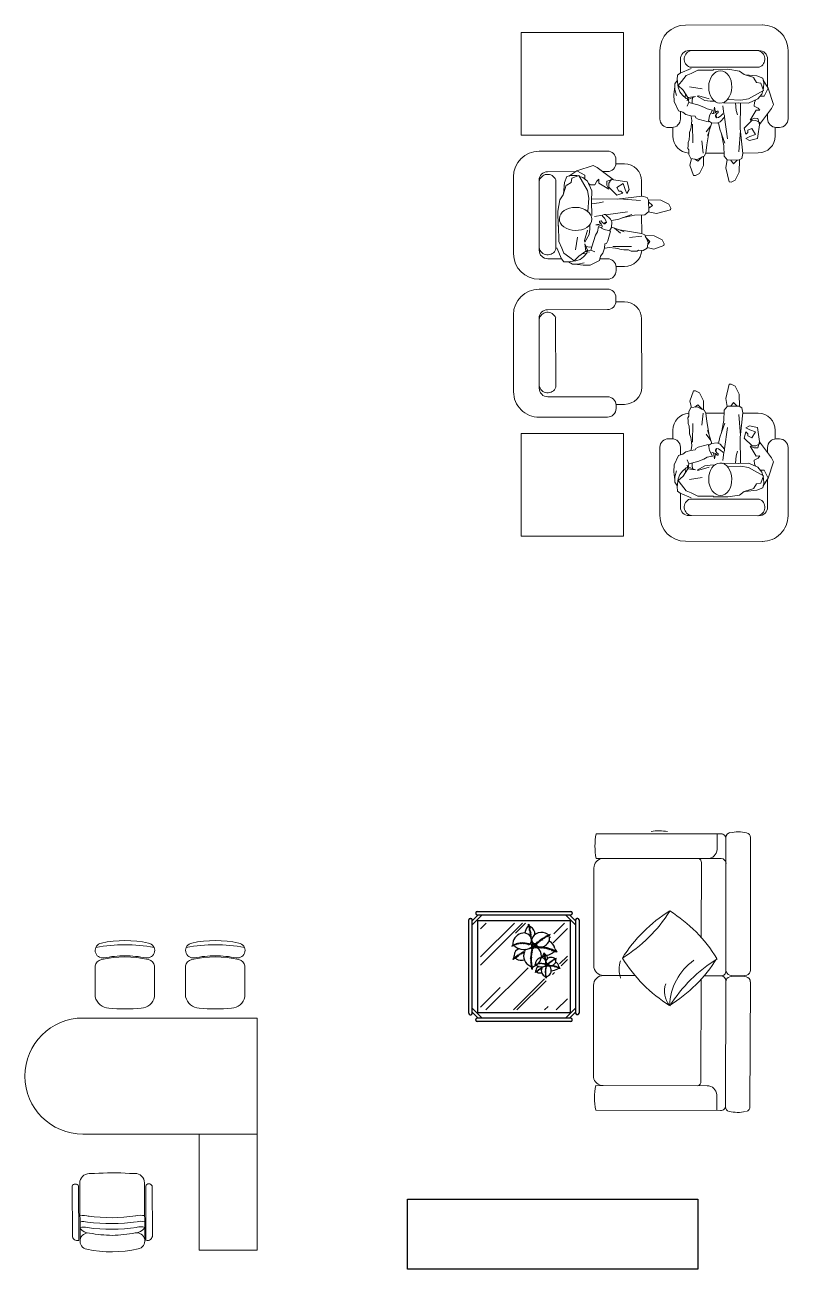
# Model space of a CAD drawing. Header units: millimetres. Extents: x 6919 to 14039, y 2520 to 4279.
# Drawn here: x 11794.9 to 11984.2, y 3672.5 to 3981.3 of the extents above; entities that cross this region are included whole.
import ezdxf

# ---------------------------------------------------------------- set-up
doc = ezdxf.new("R2010")
doc.units = ezdxf.units.MM
doc.linetypes.add('0', pattern=[0])
for name, color, linetype, lineweight in [('ARREDI attrezzature - furniture', 175, 'Continuous', 9), ('Furniture', 252, 'Continuous', 0), ('PERSONE - people', 251, 'Continuous', 5)]:
    doc.layers.add(name, color=color, linetype=linetype, lineweight=lineweight)
doc.layers.add('SectionCutEdges', color=7, linetype='Continuous')

# ---------------------------------------------------------------- blocks, each defined once
blk = doc.blocks.new('Common_area_single sofa')
at = {"layer": 'ARREDI attrezzature - furniture'}
for p, q in [((-0.1495, 0.3752), (-0.5495, 0.3758)), ((-0.5996, 0.3008), (-0.6496, 0.3009)), ((-0.5996, 0.3058), (-0.5995, 0.3258)), ((-0.5208, 0.2557), (-0.5496, 0.2558)), ((-0.1996, 0.2553), (-0.3641, 0.2555)), ((0.0003, 0.225), (-0.0003, -0.225)), ((-0.7497, 0.2011), (-0.7498, 0.1112)), ((-0.2475, -0.199), (-0.2469, 0.2071)), ((-0.1497, 0.2052), (-0.1503, -0.2048)), ((-0.75, 0.0017), (-0.7502, -0.1068)), ((-0.5055, -0.2543), (-0.5504, -0.2542)), ((-0.2004, -0.2547), (-0.2813, -0.2546)), ((-0.6004, -0.2992), (-0.6504, -0.2991)), ((-0.6004, -0.3042), (-0.6005, -0.3242)), ((-0.1505, -0.3748), (-0.5505, -0.3742))]:
    blk.add_line(p, q, dxfattribs=at)
for centre, radius, start, end in [((-0.5495, 0.3258), 0.05, 89.91969, 179.91969), ((-0.1497, 0.2252), 0.15, 359.91969, 89.91969), ((-0.6497, 0.2009), 0.1, 89.91969, 179.91969), ((-0.5496, 0.3058), 0.05, 179.91969, 269.91969), ((-0.1996, 0.1893), 0.0505, 8.98658, 159.47186), ((-0.1997, 0.2053), 0.05, 359.91969, 89.91969), ((-0.6503, -0.1991), 0.1, 183.76035, 269.91969), ((-0.2001, -0.1815), 0.0505, 200.36753, 350.8528), ((-0.2003, -0.2047), 0.05, 269.91969, 359.91969), ((-0.5504, -0.3042), 0.05, 89.91969, 179.91969), ((-0.1503, -0.2248), 0.15, 269.91969, 359.91969), ((-0.5505, -0.3242), 0.05, 179.91969, 269.91969)]:
    blk.add_arc(centre, radius, start, end, dxfattribs=at)
at = {"layer": 'PERSONE - people'}
for p, q in [((-0.4052, 0.2219, 0.0008), (-0.4335, 0.1988, 0.0008)), ((-0.4322, 0.1443, 0.0008), (-0.3831, 0.232, 0.0008)), ((-0.3854, 0.2278, 0.0008), (-0.4052, 0.2219, 0.0008)), ((-0.3831, 0.232, 0.0008), (-0.341, 0.217, 0.0008)), ((-0.3703, 0.2323, 0.0008), (-0.3777, 0.2301, 0.0008)), ((-0.3382, 0.233, 0.0008), (-0.3703, 0.2323, 0.0008)), ((-0.3238, 0.2298, 0.0008), (-0.3702, 0.2594, 0.0008)), ((-0.3124, 0.2272, 0.0008), (-0.3382, 0.233, 0.0008)), ((-0.2988, 0.1923, 0.0008), (-0.3124, 0.2272, 0.0008)), ((-0.4335, 0.1988, 0.0008), (-0.4579, 0.1437, 0.0008)), ((-0.341, 0.217, 0.0008), (-0.3372, 0.1914, 0.0008)), ((-0.3372, 0.1914, 0.0008), (-0.3117, 0.176, 0.0008)), ((-0.2922, 0.1239, 0.0008), (-0.2988, 0.1923, 0.0008)), ((-0.7907, 0.0891, 0.0008), (-0.7916, 0.0216, 0.0008)), ((-0.7907, 0.0891, 0.0008), (-0.7815, 0.1046, 0.0008)), ((-0.7529, 0.1116, 0.0008), (-0.7815, 0.1046, 0.0008)), ((-0.6068, 0.0953, 0.0008), (-0.7529, 0.1116, 0.0008)), ((-0.6186, 0.0966, 0.0008), (-0.7433, 0.087, 0.0008)), ((-0.4568, 0.0965, 0.0008), (-0.6068, 0.0953, 0.0008)), ((-0.4579, 0.1437, 0.0008), (-0.4564, 0.0829, 0.0008)), ((-0.4564, 0.0829, 0.0008), (-0.4576, -0.0004, 0.0008)), ((-0.4408, 0.0993, 0.0008), (-0.4322, 0.1443, 0.0008)), ((-0.4358, 0.0225, 0.0008), (-0.4408, 0.0993, 0.0008)), ((-0.7916, 0.0216, 0.0008), (-0.7678, 0.0026, 0.0008)), ((-0.7678, 0.0026, 0.0008), (-0.766, 0.0023, 0.0008)), ((-0.766, 0.0023, 0.0008), (-0.7076, 0.0001, 0.0008)), ((-0.7076, 0.0001, 0.0008), (-0.6367, -0.0143, 0.0008)), ((-0.61, -0.0238, 0.0008), (-0.6921, 0.0053, 0.0008)), ((-0.5406, 0.0029, 0.0008), (-0.667, 0.0202, 0.0008)), ((-0.5682, -0.022, 0.0008), (-0.539, 0.0043, 0.0008)), ((-0.539, 0.0043, 0.0008), (-0.5305, 0.0045, 0.0008)), ((-0.5305, 0.0045, 0.0008), (-0.5217, 0, 0.0008)), ((-0.4733, -0.0062, 0.0008), (-0.5227, 0.0005, 0.0008)), ((-0.61, -0.0238, 0.0008), (-0.5723, -0.0315, 0.0008)), ((-0.5756, -0.0392, 0.0008), (-0.5682, -0.022, 0.0008)), ((-0.5727, -0.0725, 0.0008), (-0.5756, -0.0392, 0.0008)), ((-0.5617, -0.0905, 0.0008), (-0.5727, -0.0725, 0.0008)), ((-0.541, -0.0313, 0.0008), (-0.5433, -0.042, 0.0008)), ((-0.5391, -0.0469, 0.0008), (-0.5433, -0.042, 0.0008)), ((-0.543, -0.0403, 0.0008), (-0.527, -0.047, 0.0008)), ((-0.5321, -0.0176, 0.0008), (-0.541, -0.0313, 0.0008)), ((-0.535, -0.0499, 0.0008), (-0.5391, -0.0469, 0.0008)), ((-0.5305, -0.0492, 0.0008), (-0.535, -0.0499, 0.0008)), ((-0.5231, -0.0074, 0.0008), (-0.5321, -0.0176, 0.0008)), ((-0.4981, -0.0666, 0.0008), (-0.5308, -0.0839, 0.0008)), ((-0.5181, -0.0409, 0.0008), (-0.5305, -0.0492, 0.0008)), ((-0.521, -0.0067, 0.0008), (-0.5231, -0.0074, 0.0008)), ((-0.521, -0.0067, 0.0008), (-0.5217, 0, 0.0008)), ((-0.5183, -0.0613, 0.0008), (-0.5189, -0.0662, 0.0008)), ((-0.5189, -0.0662, 0.0008), (-0.515, -0.0755, 0.0008)), ((-0.5136, -0.0505, 0.0008), (-0.5183, -0.0613, 0.0008)), ((-0.5181, -0.0409, 0.0008), (-0.513, -0.0334, 0.0008)), ((-0.482, -0.0555, 0.0008), (-0.5179, -0.0605, 0.0008)), ((-0.5073, -0.044, 0.0008), (-0.5136, -0.0505, 0.0008)), ((-0.513, -0.0334, 0.0008), (-0.5052, -0.034, 0.0008)), ((-0.5128, -0.0496, 0.0008), (-0.482, -0.0555, 0.0008)), ((-0.5041, -0.0402, 0.0008), (-0.5073, -0.044, 0.0008)), ((-0.5052, -0.034, 0.0008), (-0.5042, -0.0355, 0.0008)), ((-0.5042, -0.0355, 0.0008), (-0.5041, -0.0402, 0.0008)), ((-0.4916, -0.097, 0.0008), (-0.4981, -0.0666, 0.0008)), ((-0.4469, -0.0515, 0.0008), (-0.4462, -0.0803, 0.0008)), ((-0.264, -0.0599, 0.0008), (-0.265, -0.1529, 0.0008)), ((-0.7758, -0.1194, 0.0008), (-0.7697, -0.1201, 0.0008)), ((-0.7502, -0.1221, 0.0008), (-0.679, -0.1294, 0.0008)), ((-0.6234, -0.0864, 0.0008), (-0.6478, -0.096, 0.0008)), ((-0.6267, -0.1046, 0.0008), (-0.591, -0.0758, 0.0008)), ((-0.5555, -0.0886, 0.0008), (-0.5668, -0.0921, 0.0008)), ((-0.5668, -0.0921, 0.0008), (-0.5512, -0.1504, 0.0008)), ((-0.5308, -0.0839, 0.0008), (-0.5555, -0.0886, 0.0008)), ((-0.4804, -0.1166, 0.0008), (-0.4916, -0.097, 0.0008)), ((-0.4679, -0.1527, 0.0008), (-0.4804, -0.1166, 0.0008)), ((-0.4462, -0.0803, 0.0008), (-0.4422, -0.1122, 0.0008)), ((-0.4422, -0.1122, 0.0008), (-0.417, -0.1568, 0.0008)), ((-0.4157, -0.1468, 0.0008), (-0.4332, -0.0864, 0.0008)), ((-0.3624, -0.2014, 0.0008), (-0.3737, -0.128, 0.0008)), ((-0.5811, -0.1832, 0.0008), (-0.6902, -0.1826, 0.0008)), ((-0.5961, -0.1923, 0.0008), (-0.5603, -0.1878, 0.0008)), ((-0.5603, -0.1878, 0.0008), (-0.5358, -0.1921, 0.0008)), ((-0.5512, -0.1504, 0.0008), (-0.5439, -0.1643, 0.0008)), ((-0.5439, -0.1643, 0.0008), (-0.5347, -0.1671, 0.0008)), ((-0.5358, -0.1921, 0.0008), (-0.5323, -0.192, 0.0008)), ((-0.5347, -0.1671, 0.0008), (-0.5322, -0.1931, 0.0008)), ((-0.5322, -0.1931, 0.0008), (-0.5234, -0.222, 0.0008)), ((-0.476, -0.2149, 0.0008), (-0.4529, -0.2047, 0.0008)), ((-0.4535, -0.2045, 0.0008), (-0.4679, -0.1527, 0.0008)), ((-0.4588, -0.1852, 0.0008), (-0.4446, -0.186, 0.0008)), ((-0.4529, -0.2047, 0.0008), (-0.4324, -0.2081, 0.0008)), ((-0.4448, -0.2152, 0.0008), (-0.4245, -0.2118, 0.0008)), ((-0.4446, -0.186, 0.0008), (-0.4261, -0.1836, 0.0008)), ((-0.4182, -0.1666, 0.0008), (-0.4336, -0.2049, 0.0008)), ((-0.4336, -0.2049, 0.0008), (-0.43, -0.2209, 0.0008)), ((-0.4324, -0.2081, 0.0008), (-0.4234, -0.2079, 0.0008)), ((-0.4261, -0.1836, 0.0008), (-0.4213, -0.1816, 0.0008)), ((-0.4245, -0.2118, 0.0008), (-0.4217, -0.2125, 0.0008)), ((-0.4238, -0.2111, 0.0008), (-0.4182, -0.1666, 0.0008)), ((-0.3815, -0.2389, 0.0008), (-0.4238, -0.2111, 0.0008)), ((-0.417, -0.1568, 0.0008), (-0.4157, -0.1468, 0.0008)), ((-0.2833, -0.1917, 0.0008), (-0.2954, -0.2209, 0.0008)), ((-0.265, -0.1529, 0.0008), (-0.2833, -0.1917, 0.0008)), ((-0.2818, -0.2558, 0.0008), (-0.2545, -0.1911, 0.0008)), ((-0.5234, -0.222, 0.0008), (-0.51, -0.2397, 0.0008)), ((-0.51, -0.2397, 0.0008), (-0.5023, -0.2647, 0.0008)), ((-0.5023, -0.2647, 0.0008), (-0.4485, -0.2915, 0.0008)), ((-0.43, -0.2209, 0.0008), (-0.4102, -0.2428, 0.0008)), ((-0.4254, -0.2259, 0.0008), (-0.4037, -0.2243, 0.0008)), ((-0.4126, -0.2781, 0.0008), (-0.3772, -0.2869, 0.0008)), ((-0.4102, -0.2428, 0.0008), (-0.3907, -0.2584, 0.0008)), ((-0.4073, -0.2926, 0.0008), (-0.3594, -0.2864, 0.0008)), ((-0.3907, -0.2584, 0.0008), (-0.3649, -0.2673, 0.0008)), ((-0.3552, -0.2671, 0.0008), (-0.3815, -0.2389, 0.0008)), ((-0.3772, -0.2869, 0.0008), (-0.3452, -0.2861, 0.0008)), ((-0.3649, -0.2673, 0.0008), (-0.3199, -0.2727, 0.0008)), ((-0.3301, -0.2473, 0.0008), (-0.3552, -0.2671, 0.0008)), ((-0.3452, -0.2861, 0.0008), (-0.3226, -0.2724, 0.0008)), ((-0.2954, -0.2209, 0.0008), (-0.3301, -0.2473, 0.0008)), ((-0.3199, -0.2727, 0.0008), (-0.2942, -0.2721, 0.0008)), ((-0.2942, -0.2721, 0.0008), (-0.2818, -0.2558, 0.0008)), ((-0.4485, -0.2915, 0.0008), (-0.4073, -0.2926, 0.0008))]:
    blk.add_line(p, q, dxfattribs=at)
at = {"layer": 'PERSONE - people', "linetype": '0', "elevation": 0.0008}
for points in [[(-0.4166, 0.2126), (-0.4172, 0.2358), (-0.3702, 0.2594), (-0.466, 0.291), (-0.4895, 0.2792), (-0.5829, 0.2093), (-0.547, 0.1988), (-0.5464, 0.1763), (-0.5578, 0.1534), (-0.4992, 0.1887), (-0.4998, 0.2112), (-0.4876, 0.2002), (-0.4752, 0.178), (-0.4515, 0.1785), (-0.4387, 0.187)], [(-0.7887, 0.0194), (-0.8359, 0.0108), (-0.9195, 0.0314), (-0.9198, 0.0426), (-0.9084, 0.0655), (-0.8615, 0.0891), (-0.7897, 0.0908)], [(-0.7909, 0.0787), (-0.8132, 0.0564), (-0.7913, 0.0416)], [(-0.783, -0.1889), (-0.8206, -0.1988), (-0.8805, -0.1776), (-0.8808, -0.1664), (-0.8694, -0.1435), (-0.8225, -0.1198), (-0.7692, -0.1186)], [(-0.7728, -0.128), (-0.798, -0.1531), (-0.7854, -0.1702)]]:
    blk.add_lwpolyline(points, dxfattribs=at)
blk.add_lwpolyline([(-0.5586, 0.1873), (-0.571, 0.2095), (-0.6657, 0.196), (-0.6765, 0.1506), (-0.6641, 0.1284), (-0.6528, 0.1512), (-0.6417, 0.1853), (-0.6055, 0.1636), (-0.6169, 0.1408), (-0.6288, 0.1405), (-0.6404, 0.1289), (-0.6045, 0.1185), (-0.5581, 0.1647)], close=True, dxfattribs=at)
at = {"layer": 'PERSONE - people', "elevation": 0.0008}
for points in [[(-0.2607, -0.0631), (-0.2596, 0.0234), (-0.2708, 0.0905), (-0.2907, 0.1189), (-0.3081, 0.1761), (-0.3117, 0.176)], [(-0.4567, 0.0674), (-0.501, 0.0722), (-0.5269, 0.0795)], [(-0.573, -0.0697), (-0.6208, -0.086), (-0.702, -0.0992), (-0.7499, -0.1066), (-0.7681, -0.1153)], [(-0.7825, -0.1929), (-0.7872, -0.1556), (-0.7841, -0.1491), (-0.7719, -0.1264), (-0.7681, -0.1153)], [(-0.7825, -0.1929), (-0.7588, -0.206)], [(-0.7588, -0.206), (-0.732, -0.2048), (-0.7233, -0.2101), (-0.7062, -0.2097), (-0.6891, -0.2093), (-0.6735, -0.2023), (-0.6448, -0.2016), (-0.6296, -0.2012), (-0.6084, -0.194), (-0.5961, -0.1923)]]:
    blk.add_lwpolyline(points, dxfattribs=at)
at = {"layer": 'PERSONE - people'}
blk.add_ellipse((-0.3633, -0.0213, 0.0008), major_axis=(0.095, 0.0022), ratio=0.712524, start_param=3.141593, end_param=9.424778, dxfattribs=at)
blk = doc.blocks.new('Office_desk_set')
for p, q in [((-1255.2, 242.7), (-1255.2, 403.8)), ((-795.2, 242), (-795.2, 403.8)), ((-555.2, 242.7), (-555.2, 403.8)), ((-95.2, 242), (-95.2, 403.8)), ((-1255.2, 165), (-1255.2, 242.7)), ((-795.2, 163.2), (-795.2, 242)), ((-555.2, 165), (-555.2, 242.7)), ((-95.2, 163.2), (-95.2, 242)), ((-1350, 0), (0, 0)), ((0, 0), (0, -900)), ((0, -900), (-1350, -900)), ((-450, -1800), (-450, -900)), ((-450, -900), (0, -900)), ((0, -900), (0, -1800)), ((-1301.3, -1205.9), (-1294, -1205.9)), ((-1261.1, -1205.7), (-1294, -1205.9)), ((-988.8, -1204.3), (-948.3, -1204)), ((-1434.3, -1302.9), (-1432.2, -1686)), ((-1384.1, -1302.7), (-1381.9, -1723.6)), ((-1374.9, -1302.7), (-1375, -1280.4)), ((-1374.9, -1302.4), (-1374.4, -1369.9)), ((-873.6, -1301.1), (-873.8, -1277.7)), ((-873.6, -1301.1), (-873.4, -1368.6)), ((-864.4, -1301.3), (-862.1, -1722.2)), ((-814.3, -1301), (-812.2, -1684)), ((-1374.5, -1370.7), (-1372.7, -1717.8)), ((-873.2, -1369.4), (-871.4, -1716.5)), ((0, -1800), (-450, -1800))]:
    blk.add_line(p, q)
at = {"linetype": 'Continuous'}
for centre, radius, start, end in [((-1197.1, 523.5), 58.3, 99.89884, 279.75221), ((-1025, -282.4), 882.4, 78.08993, 101.91007), ((-852.9, 523.5), 58.3, 260.24779, 80.10116), ((-497.1, 523.5), 58.3, 99.89884, 279.75221), ((-325, -282.4), 882.4, 78.08993, 101.91007), ((-152.9, 523.5), 58.3, 260.24779, 80.10116), ((-1005.6, -479.7), 963, 91.15667, 100.87136), ((-1044.4, -479.7), 963, 79.12864, 88.84333), ((-305.6, -479.7), 963, 91.15667, 100.87136), ((-344.4, -479.7), 963, 79.12864, 88.84333), ((-1141.7, 191.7), 116.7, 193.25658, 265.9234), ((-908.3, 191.7), 116.7, 274.0766, 345.83344), ((-441.7, 191.7), 116.7, 193.25658, 265.9234), ((-208.3, 191.7), 116.7, 274.0766, 345.83344), ((-1025, 1828.6), 1757.7, 265.9234, 274.0766), ((-325, 1828.6), 1757.7, 265.9234, 274.0766), ((-1114.7, -3115.4), 1915.2, 86.23171, 94.38491), ((-1294.7, -1564.7), 102.3, 220.03541, 267.48481), ((-951.4, -1562.9), 102.3, 273.1318, 320.99474), ((-1309.6, -1729.7), 63.6, 80.5561, 260.40947), ((-1106.9, -635.4), 1049.3, 259.43695, 269.15164), ((-1149.2, -635.6), 1049.3, 271.46498, 281.17967), ((-934.7, -1727.6), 63.6, 280.20715, 100.06052), ((-1126.9, -850.6), 961.4, 258.39824, 282.21838)]:
    blk.add_arc(centre, radius, start, end, dxfattribs=at)
for centre, radius, start, end in [((-1025, -681.7), 1249.9, 79.62106, 100.37894), ((-325, -681.7), 1249.9, 79.62106, 100.37894), ((-1197.8, 395.3), 58, 100.03066, 171.65171), ((-1025.2, -350), 822.9, 77.1708, 102.8292), ((-852.6, 395.3), 58, 8.34829, 79.96934), ((-497.8, 395.3), 58, 100.03066, 171.65171), ((-325.2, -350), 822.9, 77.1708, 102.8292), ((-152.6, 395.3), 58, 8.34829, 79.96934), ((-1350, -450), 450, 90, 270), ((-1300.9, -1280), 74.1, 90.30831, 180.30831), ((-947.9, -1278.1), 74.1, 0.30831, 90.30831), ((-1409.2, -1314.2), 27.5, 24.59583, 155.82905), ((-848.5, -1312.5), 27.5, 204.33548, 206.57112), ((-839.2, -1312.5), 27.5, 24.78757, 156.02079), ((-1344.8, -1689.6), 158.4, 74.75313, 100.48591), ((-1132.4, -227.9), 1319.7, 262.27729, 278.33933), ((-903.7, -1687.2), 158.4, 78.60011, 104.43323), ((-1344.8, -1689.6), 112.1, 74.75313, 104.43323), ((-1344.6, -1733), 112.1, 74.75313, 104.43323), ((-1132.4, -227.9), 1366, 262.27729, 278.33933), ((-1132.2, -271.3), 1366, 262.27729, 278.33933), ((-903.7, -1687.2), 112.1, 73.64291, 104.43323), ((-903.4, -1730.6), 112.1, 73.64291, 104.43323), ((-1394.2, -1687.5), 38.1, 177.65236, 288.83313), ((-850.2, -1686), 38.1, 251.78349, 2.96426)]:
    blk.add_arc(centre, radius, start, end)
blk = doc.blocks.new('Single_sofa')
at = {"layer": 'Furniture', "color": 251, "true_color": 0x636466}
for p, q in [((-0.93, 7.28), (-0.83, 38.24)), ((5.26, 38.23), (5.22, 10.64)), ((30.15, 38.81), (7.32, 38.85)), ((59.26, 38.73), (35.03, 38.76)), ((61.65, 38.14), (61.6, 7.14)), ((67.74, 7.17), (67.74, 38.14)), ((32.58, 36.33), (32.57, 28.51)), ((31.76, 12.11), (6.3, 12.15)), ((32.49, 7.19), (32.5, 11.36)), ((42.11, 12.08), (60.73, 12.02)), ((2.95, 8.2), (-0.93, 8.21)), ((63.87, 8.11), (67.74, 8.1)), ((31.04, 6.01), (-0.02, 6.06)), ((66.84, 5.95), (33.7, 5.96)), ((0, 0), (31.02, -0.1)), ((66.82, -0.15), (33.89, -0.14))]:
    blk.add_line(p, q, dxfattribs=at)
for centre, radius, start, end in [((2.18, 23.46), 15.09, 78.2006, 101.4842), ((7.71, 36.44), 2.44, 99.3693, 179.8144), ((30.14, 36.37), 2.44, 359.8144, 89.8144), ((35.02, 36.32), 2.44, 89.9117, 179.8144), ((59.25, 36.28), 2.44, 11.8199, 89.8144), ((64.69, 23.36), 15.09, 78.3393, 101.6229), ((56.2, 0.44), 36.69, 121.7113, 147.8371), ((34.14, 25.22), 7.22, 72.8898, 107.9578), ((68.12, 50.94), 36.69, 211.7113, 237.8371), ((17.39, 0.6), 36.69, 31.7113, 57.8371), ((57.39, 22.51), 11.11, 349.1345, 10.4846), ((5.52, -11.18), 36.69, 31.7113, 57.8371), ((28.69, 15.49), 5.72, 71.0825, 128.3079), ((24.57, 5.43), 14.55, 35.8919, 87.7362), ((56.35, 39.26), 36.69, 211.7113, 237.8371), ((17.54, 39.41), 36.69, 301.7113, 327.8371), ((6.26, 13.24), 1.09, 198.5, 272.3908), ((60.58, 13.11), 1.09, 267.4326, 341.3235), ((2.78, 10.64), 2.44, 273.9519, 359.9117), ((64.05, 10.55), 2.44, 179.9117, 265.8716), ((0.29, 7.28), 1.22, 179.8144, 269.9117), ((31.27, 7.23), 1.22, 269.8144, 359.8144), ((33.71, 7.18), 1.22, 179.8144, 269.9117), ((60.38, 7.14), 1.22, 269.8144, 359.8144), ((66.52, 7.17), 1.22, 269.9117, 0.0091), ((9.72, 3.04), 11.11, 168.8124, 190.1625), ((-0.02, 4.84), 1.22, 89.9117, 162.8016), ((31.04, 4.79), 1.22, 10.4846, 89.8144), ((21.32, 2.99), 11.11, 349.1442, 10.4846), ((42.24, 2.92), 9.77, 167.6933, 192.4499), ((33.89, 4.74), 1.22, 89.9117, 167.6933), ((66.84, 4.73), 1.22, 10.4846, 89.8144), ((57.11, 2.93), 11.11, 349.1345, 10.4846), ((0, 1.22), 1.22, 197.8695, 269.8144), ((31.03, 1.13), 1.22, 269.8144, 349.1442), ((33.89, 1.08), 1.22, 192.4499, 269.9117), ((66.82, 1.07), 1.22, 269.9117, 349.1345)]:
    blk.add_arc(centre, radius, start, end, dxfattribs=at)
blk = doc.blocks.new('Cupboard')
at = {"layer": 'SectionCutEdges', "color": 251, "true_color": 0x636466}
blk.add_lwpolyline([(-72.04, 17.38), (-0.04, 17.38), (0, 0), (-72.04, 0)], close=True, dxfattribs=at)

msp = doc.modelspace()

# ---------------------------------------------------------------- hatches: boundary and pattern name
at = {"true_color": 0x636466}
h = msp.add_hatch(dxfattribs=at)
h.set_pattern_fill('AR-RROOF', color=251, scale=10.255502, angle=45, style=0)
h.set_pattern_definition([(45, (9504.038, 7277.977), (8.702082, 23.205552), [153.83253, -20.511, 51.2775, -10.2555]), (45, (9510.057, 7291.248), (-16.896542, 2.393073), [30.7665, -3.38432, 61.53301, -7.69163]), (45, (9501.4997, 7287.767), (32.850359, 42.567684), [82.04402, -14.3577, 41.02201, -10.2555])])
h.paths.add_polyline_path([(11907.94, 3736.81), (11907.94, 3758.35), (11929.48, 3758.35), (11929.48, 3736.81)])
h.paths.add_polyline_path([(11923.46, 3756.48), (11922.36, 3756.07), (11921.74, 3755.79), (11921.53, 3756.48), (11921.04, 3757.1), (11920.49, 3757.58), (11920.35, 3758), (11920.22, 3758.21), (11919.87, 3758.27), (11919.39, 3757.17), (11918.9, 3756.55), (11918.9, 3756), (11917.8, 3756), (11916.55, 3755.17), (11915.52, 3753.3), (11915.52, 3752.34), (11915.52, 3751.65), (11916.35, 3751.92), (11916.9, 3751.85), (11916.48, 3751.58), (11915.93, 3750.68), (11916, 3749.78), (11915.93, 3748.82), (11916.35, 3748.88), (11917.73, 3748.75), (11918.9, 3748.75), (11919.66, 3747.36), (11920.49, 3746.54), (11920.91, 3746.19), (11921.18, 3746.74), (11921.25, 3745.85), (11922.5, 3745.43), (11923.05, 3745.5), (11923.6, 3744.74), (11924.22, 3744.05), (11924.71, 3744.53), (11925.81, 3745.36), (11925.74, 3745.98), (11926.64, 3746.19), (11928.23, 3746.54), (11928.23, 3747.43), (11927.61, 3748.19), (11926.99, 3748.75), (11927.06, 3749.44), (11926.71, 3749.64), (11926.71, 3750.47), (11927.19, 3750.54), (11927.19, 3751.37), (11926.78, 3752.06), (11926.23, 3753.44), (11925.33, 3753.65), (11925.33, 3754.89), (11926.43, 3755.58), (11925.54, 3755.86), (11924.29, 3756.34)], flags=16)

# ---------------------------------------------------------------- linework, layer by layer
at = {"color": 251, "true_color": 0x636466}
for p, q in [((11905.03, 3735.98), (11905.03, 3759.18)), ((11905.37, 3759.53), (11905.55, 3759.53)), ((11908.36, 3760.4), (11905.89, 3757.93)), ((11907.39, 3760.4), (11905.89, 3758.9)), ((11905.89, 3735.98), (11905.89, 3759.18)), ((11906.76, 3760.91), (11906.76, 3760.74)), ((11907.1, 3761.25), (11930.31, 3761.25)), ((11907.1, 3760.4), (11930.31, 3760.4)), ((11907.26, 3736.13), (11907.26, 3759.03)), ((11907.26, 3759.03), (11930.16, 3759.03)), ((11929.06, 3760.4), (11931.53, 3757.93)), ((11930.02, 3760.4), (11931.53, 3758.9)), ((11930.16, 3759.03), (11930.16, 3736.13)), ((11930.65, 3760.91), (11930.65, 3760.74)), ((11931.53, 3759.18), (11931.53, 3735.98)), ((11932.04, 3759.53), (11931.87, 3759.53)), ((11932.38, 3759.18), (11932.38, 3735.98)), ((11919.87, 3757.55), (11920.09, 3757.48)), ((11920.09, 3757.48), (11919.91, 3757.44)), ((11919.91, 3757.44), (11920.26, 3757.31)), ((11920.23, 3756.88), (11919.91, 3756.74)), ((11919.91, 3756.74), (11920.37, 3756.57)), ((11920.26, 3757.31), (11919.94, 3757.24)), ((11919.94, 3757.24), (11920.23, 3757.08)), ((11920.23, 3757.08), (11920.01, 3757.04)), ((11920.01, 3757.04), (11920.23, 3756.88)), ((11920.37, 3756.57), (11920.09, 3756.51)), ((11920.09, 3756.51), (11920.3, 3756.31)), ((11920.3, 3756.31), (11920.12, 3756.17)), ((11920.12, 3756.17), (11920.48, 3756.11)), ((11920.41, 3755.84), (11920.19, 3755.67)), ((11920.19, 3755.67), (11920.48, 3755.57)), ((11920.48, 3756.11), (11920.23, 3755.97)), ((11920.23, 3755.97), (11920.41, 3755.84)), ((11920.48, 3755.57), (11920.23, 3755.47)), ((11920.23, 3755.47), (11920.44, 3755.3)), ((11916.09, 3752.96), (11916.27, 3752.82)), ((11916.16, 3752.76), (11916.09, 3752.96)), ((11916.27, 3753.09), (11916.49, 3752.92)), ((11916.27, 3752.82), (11916.27, 3753.09)), ((11916.49, 3753.16), (11916.63, 3753.06)), ((11916.49, 3752.92), (11916.49, 3753.16)), ((11916.63, 3753.26), (11916.85, 3753.02)), ((11916.63, 3753.06), (11916.63, 3753.26)), ((11916.85, 3753.02), (11916.92, 3753.36)), ((11916.92, 3753.36), (11917.13, 3753.16)), ((11917.13, 3753.16), (11917.21, 3753.39)), ((11917.21, 3753.39), (11917.39, 3753.16)), ((11917.39, 3753.16), (11917.46, 3753.43)), ((11917.46, 3753.43), (11917.57, 3753.29)), ((11917.57, 3753.29), (11917.71, 3753.43)), ((11917.71, 3753.43), (11917.75, 3753.19)), ((11917.75, 3753.19), (11918, 3753.53)), ((11918, 3753.53), (11918.11, 3753.26)), ((11918.11, 3753.26), (11918.21, 3753.49)), ((11918.21, 3753.49), (11918.32, 3753.29)), ((11918.32, 3753.29), (11918.5, 3753.49)), ((11918.5, 3753.49), (11918.57, 3753.22)), ((11918.57, 3753.22), (11918.75, 3753.49)), ((11918.75, 3753.49), (11918.9, 3753.26)), ((11918.9, 3753.26), (11919.01, 3753.49)), ((11919.01, 3753.49), (11919.15, 3753.19)), ((11919.15, 3753.19), (11919.29, 3753.49)), ((11919.29, 3753.49), (11919.33, 3753.19)), ((11919.33, 3753.19), (11919.58, 3753.39)), ((11919.58, 3753.39), (11919.58, 3753.09)), ((11919.58, 3753.09), (11919.76, 3753.29)), ((11919.76, 3753.29), (11919.76, 3753.09)), ((11919.76, 3753.09), (11919.94, 3753.26)), ((11920.44, 3755.3), (11920.34, 3755.27)), ((11920.34, 3755.27), (11920.59, 3755.1)), ((11920.59, 3755.1), (11920.37, 3755)), ((11920.53, 3752.33), (11920.76, 3752.48)), ((11920.76, 3752.48), (11920.99, 3752.72)), ((11921.78, 3753.53), (11922.14, 3753.39)), ((11921.96, 3753.33), (11921.78, 3753.53)), ((11921.85, 3752.29), (11921.99, 3752.49)), ((11921.99, 3752.49), (11922.03, 3752.25)), ((11922.03, 3753.73), (11922.32, 3753.53)), ((11922.14, 3753.39), (11922.03, 3753.73)), ((11922.03, 3752.25), (11922.14, 3752.39)), ((11922.14, 3752.39), (11922.24, 3752.15)), ((11922.24, 3753.83), (11922.46, 3753.63)), ((11922.32, 3753.53), (11922.24, 3753.83)), ((11922.24, 3752.15), (11922.46, 3752.42)), ((11922.46, 3753.96), (11922.64, 3753.76)), ((11922.46, 3753.63), (11922.46, 3753.96)), ((11922.46, 3752.42), (11922.53, 3752.22)), ((11922.53, 3752.22), (11922.71, 3752.35)), ((11922.64, 3754.1), (11922.89, 3753.96)), ((11922.64, 3753.76), (11922.64, 3754.1)), ((11922.71, 3752.35), (11922.93, 3752.15)), ((11922.86, 3754.23), (11923.07, 3754.13)), ((11922.89, 3753.96), (11922.86, 3754.23)), ((11922.93, 3752.15), (11923.14, 3752.42)), ((11923.04, 3754.43), (11923.36, 3754.16)), ((11923.07, 3754.13), (11923.04, 3754.43)), ((11923.14, 3752.42), (11923.22, 3752.12)), ((11923.22, 3752.12), (11923.43, 3752.39)), ((11923.29, 3754.6), (11923.47, 3754.43)), ((11923.36, 3754.16), (11923.29, 3754.6)), ((11923.43, 3752.39), (11923.58, 3752.15)), ((11923.47, 3754.73), (11923.65, 3754.6)), ((11923.47, 3754.43), (11923.47, 3754.73)), ((11923.65, 3754.6), (11923.68, 3754.83)), ((11923.68, 3754.83), (11923.9, 3754.66)), ((11923.72, 3752.12), (11923.97, 3752.35)), ((11923.9, 3754.97), (11924.08, 3754.8)), ((11923.9, 3754.66), (11923.9, 3754.97)), ((11923.97, 3752.35), (11924.01, 3752.05)), ((11924.08, 3754.8), (11924.12, 3755.07)), ((11924.12, 3755.07), (11924.3, 3754.97)), ((11924.3, 3754.97), (11924.33, 3755.33)), ((11924.33, 3755.33), (11924.55, 3754.97)), ((11924.55, 3754.97), (11924.62, 3755.27)), ((11924.62, 3755.27), (11924.76, 3755.13)), ((11924.76, 3755.13), (11924.83, 3755.44)), ((11916.41, 3749.51), (11916.2, 3749.57)), ((11916.31, 3749.74), (11916.41, 3749.51)), ((11916.77, 3749.71), (11916.31, 3749.74)), ((11916.77, 3750.04), (11916.77, 3749.71)), ((11916.99, 3749.94), (11916.77, 3750.04)), ((11916.88, 3750.21), (11916.99, 3749.94)), ((11917.28, 3750.11), (11916.88, 3750.21)), ((11917.17, 3750.51), (11917.28, 3750.11)), ((11917.57, 3750.44), (11917.17, 3750.51)), ((11917.57, 3750.71), (11917.57, 3750.44)), ((11917.71, 3750.58), (11917.57, 3750.71)), ((11917.93, 3750.81), (11917.71, 3750.58)), ((11918.14, 3750.65), (11917.93, 3750.81)), ((11918.14, 3750.98), (11918.14, 3750.65)), ((11918.36, 3750.85), (11918.14, 3750.98)), ((11918.36, 3751.15), (11918.36, 3750.85)), ((11918.54, 3751.01), (11918.36, 3751.15)), ((11918.54, 3751.32), (11918.54, 3751.01)), ((11918.72, 3751.15), (11918.54, 3751.32)), ((11918.57, 3751.35), (11918.72, 3751.15)), ((11920.66, 3749.84), (11920.26, 3749.64)), ((11920.26, 3749.64), (11920.62, 3749.41)), ((11920.62, 3749.41), (11920.3, 3749.27)), ((11920.3, 3749.27), (11920.62, 3749.11)), ((11920.66, 3750.48), (11920.37, 3750.34)), ((11920.37, 3750.34), (11920.62, 3750.21)), ((11920.62, 3750.21), (11920.37, 3749.98)), ((11920.37, 3749.98), (11920.66, 3749.84)), ((11920.8, 3751.18), (11920.41, 3751.01)), ((11920.41, 3751.01), (11920.7, 3750.85)), ((11920.7, 3750.85), (11920.41, 3750.65)), ((11920.41, 3750.65), (11920.66, 3750.48)), ((11920.79, 3752.33), (11920.47, 3752.08)), ((11920.84, 3751.58), (11920.48, 3751.42)), ((11920.48, 3751.42), (11920.8, 3751.18)), ((11920.55, 3751.72), (11920.84, 3751.58)), ((11923.58, 3752.15), (11923.72, 3752.32)), ((11923.71, 3750.68), (11923.83, 3750.64)), ((11923.72, 3752.32), (11923.72, 3752.12)), ((11923.83, 3750.64), (11923.73, 3750.62)), ((11923.73, 3750.62), (11923.93, 3750.55)), ((11923.91, 3750.3), (11923.73, 3750.23)), ((11923.73, 3750.23), (11923.99, 3750.14)), ((11923.93, 3750.55), (11923.75, 3750.51)), ((11923.75, 3750.51), (11923.91, 3750.42)), ((11923.91, 3750.42), (11923.79, 3750.4)), ((11923.79, 3750.4), (11923.91, 3750.3)), ((11923.99, 3750.14), (11923.83, 3750.1)), ((11923.83, 3750.1), (11923.95, 3749.99)), ((11923.95, 3749.99), (11923.85, 3749.91)), ((11923.85, 3749.91), (11924.05, 3749.87)), ((11924.01, 3749.72), (11923.89, 3749.63)), ((11923.89, 3749.63), (11924.05, 3749.57)), ((11924.05, 3749.87), (11923.91, 3749.8)), ((11923.91, 3749.8), (11924.01, 3749.72)), ((11924.05, 3749.57), (11923.91, 3749.52)), ((11923.91, 3749.52), (11924.03, 3749.42)), ((11924.03, 3749.42), (11923.97, 3749.4)), ((11923.97, 3749.4), (11924.12, 3749.31)), ((11924.12, 3749.31), (11923.99, 3749.25)), ((11924.01, 3752.05), (11924.26, 3752.29)), ((11924.26, 3752.29), (11924.33, 3751.99)), ((11924.33, 3751.99), (11924.51, 3752.19)), ((11924.51, 3752.19), (11924.55, 3751.95)), ((11924.55, 3751.95), (11924.91, 3752.15)), ((11924.91, 3752.15), (11924.91, 3751.85)), ((11924.91, 3751.85), (11925.19, 3752.02)), ((11925.19, 3752.02), (11925.16, 3751.78)), ((11925.16, 3751.78), (11925.48, 3751.99)), ((11925.48, 3751.99), (11925.48, 3751.68)), ((11925.48, 3751.68), (11925.7, 3751.82)), ((11925.7, 3751.82), (11925.63, 3751.52)), ((11925.63, 3751.52), (11925.95, 3751.68)), ((11925.95, 3751.68), (11925.95, 3751.38)), ((11925.95, 3751.38), (11926.24, 3751.62)), ((11926.07, 3749.14), (11926.09, 3749.29)), ((11926.09, 3749.29), (11926.19, 3749.24)), ((11926.19, 3749.24), (11926.21, 3749.44)), ((11926.21, 3749.44), (11926.33, 3749.24)), ((11926.24, 3751.62), (11926.27, 3751.35)), ((11926.27, 3751.35), (11926.49, 3751.45)), ((11926.33, 3749.24), (11926.37, 3749.4)), ((11926.37, 3749.4), (11926.45, 3749.33)), ((11926.45, 3749.33), (11926.49, 3749.5)), ((11926.49, 3751.45), (11926.49, 3751.25)), ((11920.62, 3749.11), (11920.37, 3748.94)), ((11920.37, 3748.94), (11920.62, 3748.84)), ((11920.62, 3748.84), (11920.37, 3748.6)), ((11920.37, 3748.6), (11920.66, 3748.47)), ((11920.66, 3748.47), (11920.41, 3748.27)), ((11920.41, 3748.27), (11920.66, 3748.13)), ((11920.66, 3748.13), (11920.44, 3747.9)), ((11920.44, 3747.9), (11920.73, 3747.8)), ((11920.73, 3747.8), (11920.55, 3747.63)), ((11921.6, 3748.11), (11921.7, 3748.03)), ((11921.64, 3748), (11921.6, 3748.11)), ((11921.78, 3746.18), (11921.66, 3746.22)), ((11921.7, 3748.18), (11921.82, 3748.09)), ((11921.7, 3748.03), (11921.7, 3748.18)), ((11921.72, 3746.31), (11921.78, 3746.18)), ((11921.98, 3746.29), (11921.72, 3746.31)), ((11921.82, 3748.22), (11921.9, 3748.17)), ((11921.9, 3748.28), (11922.02, 3748.15)), ((11921.9, 3748.17), (11921.9, 3748.28)), ((11921.98, 3746.48), (11921.98, 3746.29)), ((11922.1, 3746.42), (11921.98, 3746.48)), ((11922.02, 3748.15), (11922.06, 3748.33)), ((11922.04, 3746.57), (11922.1, 3746.42)), ((11922.26, 3746.52), (11922.04, 3746.57)), ((11922.06, 3748.33), (11922.18, 3748.22)), ((11922.18, 3748.22), (11922.22, 3748.35)), ((11922.2, 3746.74), (11922.26, 3746.52)), ((11922.42, 3746.7), (11922.2, 3746.74)), ((11922.22, 3748.35), (11922.32, 3748.22)), ((11922.32, 3748.22), (11922.36, 3748.37)), ((11922.36, 3748.37), (11922.42, 3748.3)), ((11922.42, 3748.3), (11922.5, 3748.37)), ((11922.42, 3746.85), (11922.42, 3746.7)), ((11922.5, 3746.78), (11922.42, 3746.85)), ((11922.5, 3748.37), (11922.52, 3748.24)), ((11922.62, 3746.91), (11922.5, 3746.78)), ((11922.52, 3748.24), (11922.66, 3748.43)), ((11922.75, 3746.82), (11922.62, 3746.91)), ((11922.66, 3748.43), (11922.72, 3748.28)), ((11922.72, 3748.28), (11922.79, 3748.41)), ((11922.87, 3747.1), (11922.75, 3746.82)), ((11922.87, 3746.93), (11922.75, 3747)), ((11922.79, 3748.41), (11922.85, 3748.3)), ((11922.85, 3748.3), (11922.95, 3748.41)), ((11922.97, 3747.02), (11922.87, 3747.1)), ((11922.95, 3748.41), (11922.99, 3748.26)), ((11922.97, 3747.19), (11922.97, 3747.02)), ((11923.07, 3747.1), (11922.97, 3747.19)), ((11922.99, 3748.26), (11923.09, 3748.41)), ((11922.99, 3747.21), (11923.07, 3747.1)), ((11923.09, 3748.41), (11923.17, 3748.28)), ((11923.17, 3748.28), (11923.23, 3748.41)), ((11923.23, 3748.41), (11923.31, 3748.24)), ((11923.31, 3748.24), (11923.39, 3748.41)), ((11923.39, 3748.41), (11923.41, 3748.24)), ((11923.41, 3748.24), (11923.55, 3748.35)), ((11923.55, 3748.35), (11923.55, 3748.18)), ((11923.55, 3748.18), (11923.65, 3748.3)), ((11923.65, 3748.3), (11923.65, 3748.18)), ((11923.65, 3748.18), (11923.75, 3748.28)), ((11924.16, 3746.37), (11923.93, 3746.25)), ((11923.93, 3746.25), (11924.14, 3746.12)), ((11924.16, 3746.72), (11923.99, 3746.65)), ((11923.99, 3746.65), (11924.14, 3746.57)), ((11924.14, 3746.57), (11923.99, 3746.44)), ((11923.99, 3746.44), (11924.16, 3746.37)), ((11924.24, 3747.12), (11924.01, 3747.02)), ((11924.01, 3747.02), (11924.18, 3746.93)), ((11924.18, 3746.93), (11924.01, 3746.82)), ((11924.01, 3746.82), (11924.16, 3746.72)), ((11924.23, 3747.76), (11924.05, 3747.62)), ((11924.26, 3747.34), (11924.05, 3747.25)), ((11924.05, 3747.25), (11924.24, 3747.12)), ((11924.08, 3747.76), (11924.21, 3747.84)), ((11924.1, 3747.42), (11924.26, 3747.34)), ((11924.21, 3747.84), (11924.34, 3747.98)), ((11924.78, 3748.43), (11924.98, 3748.35)), ((11924.88, 3748.32), (11924.78, 3748.43)), ((11924.82, 3747.73), (11924.9, 3747.85)), ((11924.9, 3747.85), (11924.92, 3747.72)), ((11924.92, 3748.54), (11925.08, 3748.43)), ((11924.98, 3748.35), (11924.92, 3748.54)), ((11924.92, 3747.72), (11924.98, 3747.79)), ((11924.98, 3747.79), (11925.04, 3747.66)), ((11925.04, 3748.6), (11925.16, 3748.48)), ((11925.08, 3748.43), (11925.04, 3748.6)), ((11925.04, 3747.66), (11925.16, 3747.81)), ((11925.16, 3748.67), (11925.26, 3748.56)), ((11925.16, 3747.81), (11925.2, 3747.7)), ((11925.2, 3747.7), (11925.3, 3747.77)), ((11925.26, 3748.75), (11925.4, 3748.67)), ((11925.26, 3748.56), (11925.26, 3748.75)), ((11925.3, 3747.77), (11925.43, 3747.66)), ((11925.38, 3748.82), (11925.51, 3748.77)), ((11925.4, 3748.67), (11925.38, 3748.82)), ((11925.43, 3747.66), (11925.55, 3747.81)), ((11925.49, 3748.93), (11925.67, 3748.78)), ((11925.51, 3748.77), (11925.49, 3748.93)), ((11925.55, 3747.81), (11925.59, 3747.64)), ((11925.59, 3747.64), (11925.71, 3747.79)), ((11925.63, 3749.03), (11925.73, 3748.93)), ((11925.67, 3748.78), (11925.63, 3749.03)), ((11925.71, 3747.79), (11925.79, 3747.66)), ((11925.73, 3749.1), (11925.83, 3749.03)), ((11925.73, 3748.93), (11925.73, 3749.1)), ((11925.79, 3747.66), (11925.87, 3747.75)), ((11925.83, 3749.03), (11925.85, 3749.16)), ((11925.85, 3749.16), (11925.97, 3749.07)), ((11925.87, 3747.64), (11926.01, 3747.77)), ((11925.87, 3747.75), (11925.87, 3747.64)), ((11925.97, 3749.24), (11926.07, 3749.14)), ((11925.97, 3749.07), (11925.97, 3749.24)), ((11926.01, 3747.77), (11926.03, 3747.6)), ((11926.03, 3747.6), (11926.17, 3747.73)), ((11926.17, 3747.73), (11926.21, 3747.57)), ((11926.21, 3747.57), (11926.31, 3747.68)), ((11926.31, 3747.68), (11926.33, 3747.55)), ((11926.33, 3747.55), (11926.53, 3747.66)), ((11926.53, 3747.66), (11926.53, 3747.49)), ((11926.53, 3747.49), (11926.69, 3747.58)), ((11926.69, 3747.58), (11926.67, 3747.45)), ((11926.67, 3747.45), (11926.86, 3747.57)), ((11926.86, 3747.57), (11926.86, 3747.4)), ((11926.86, 3747.4), (11926.98, 3747.47)), ((11926.98, 3747.47), (11926.94, 3747.3)), ((11926.94, 3747.3), (11927.12, 3747.4)), ((11927.12, 3747.4), (11927.12, 3747.23)), ((11927.12, 3747.23), (11927.28, 3747.36)), ((11927.28, 3747.36), (11927.3, 3747.21)), ((11927.3, 3747.21), (11927.42, 3747.27)), ((11927.42, 3747.27), (11927.42, 3747.15)), ((11924.14, 3746.12), (11923.95, 3746.05)), ((11923.95, 3746.05), (11924.14, 3745.95)), ((11924.14, 3745.95), (11923.99, 3745.86)), ((11923.99, 3745.86), (11924.14, 3745.8)), ((11924.14, 3745.8), (11923.99, 3745.67)), ((11923.99, 3745.67), (11924.16, 3745.6)), ((11924.16, 3745.6), (11924.01, 3745.48)), ((11924.01, 3745.48), (11924.16, 3745.41)), ((11924.16, 3745.41), (11924.03, 3745.28)), ((11924.03, 3745.28), (11924.2, 3745.22)), ((11924.2, 3745.22), (11924.1, 3745.13)), ((11908.36, 3734.76), (11905.89, 3737.23)), ((11929.06, 3734.76), (11931.53, 3737.23)), ((11905.37, 3735.63), (11905.55, 3735.63)), ((11907.39, 3734.76), (11905.89, 3736.26)), ((11906.76, 3734.25), (11906.76, 3734.42)), ((11930.31, 3734.76), (11907.1, 3734.76)), ((11930.31, 3733.91), (11907.1, 3733.91)), ((11930.16, 3736.13), (11907.26, 3736.13)), ((11930.02, 3734.76), (11931.53, 3736.26)), ((11930.65, 3734.25), (11930.65, 3734.42)), ((11932.04, 3735.63), (11931.87, 3735.63))]:
    msp.add_line(p, q, dxfattribs=at)
for centre, start, end in [((11905.37, 3759.18), 90, 180), ((11905.55, 3759.18), 0, 90), ((11907.1, 3760.91), 90, 180), ((11907.1, 3760.74), 180, 270), ((11930.31, 3760.91), 0, 90), ((11930.31, 3760.74), 270, 0), ((11931.87, 3759.18), 90, 180), ((11932.04, 3759.18), 0, 90), ((11905.37, 3735.98), 180, 270), ((11905.55, 3735.98), 270, 0), ((11907.1, 3734.42), 90, 180), ((11907.1, 3734.25), 180, 270), ((11930.31, 3734.42), 0, 90), ((11930.31, 3734.25), 270, 0), ((11931.87, 3735.98), 180, 270), ((11932.04, 3735.98), 270, 0)]:
    msp.add_arc(centre, 0.342, start, end, dxfattribs=at)
for centre, major_axis, ratio, start_param, end_param in [((11919.04, 3753.11), (-3.09, 0), 0.931359, -1.210835, 0.057502), ((11918.65, 3754.09), (1.97, 0), 0.931359, 0.080445, 1.930758), ((11922.4, 3755.48), (-3.47, 0), 0.931359, -0.64386, -0.12835), ((11918.6, 3758.13), (-1.28, 0), 0.931359, 2.497732, 3.141566), ((11900.33, 3753.4), (20.2, 0), 0.931359, 0.079161, 0.254194), ((11920.81, 3758.21), (-0.928, 0), 0.931359, 0.095049, 1.048204), ((11919.27, 3755.73), (2.15, 0), 0.931359, -0.117085, 1.048204), ((11923.06, 3753.75), (-2.5, 0), 0.931359, 4.069383, 5.990613), ((11931.03, 3744.38), (-13.3, 0), 0.931359, -1.118727, -0.806659), ((11924.98, 3756.15), (-0.715, 0), 0.931359, 0.92779, 1.908697), ((11928.31, 3753.21), (-3.97, 0), 0.931359, -0.676061, -0.565041), ((11918.42, 3749.14), (4.62, 0), 0.931359, 1.233746, 2.201938), ((11915.61, 3752.93), (0.351, 0), 0.931359, -1.29861, 0.057502), ((11916.07, 3752.05), (0.712, 0), 0.931359, 0.790943, 2.116581), ((11918.66, 3754.94), (3.33, 0), 0.931359, 4.035858, 5.283821), ((11919.27, 3754.13), (-1.35, 0), 0.931359, 2.014039, 3.222037), ((11920.2, 3752.7), (0.476, 0), 0.931359, -0.999365, 2.417245), ((11921.39, 3756.46), (3.67, 0), 0.931359, 4.383389, 4.574189), ((11923.01, 3754.48), (-2.6, 0), 0.931359, 0.310142, 0.617664), ((11921.56, 3754.17), (-0.935, 0), 0.931359, -0.292573, 1.81957), ((11920.72, 3752.63), (-0.301, 0), 0.931359, 3.236326, 5.013036), ((11922.98, 3751.26), (2.46, 0), 0.931359, 2.489227, 2.831661), ((11922.67, 3754.33), (-2.08, 0), 0.931359, 0.258874, 0.700688), ((11921.79, 3751.98), (0.902, 0), 0.931359, 2.266453, 3.127398), ((11921.16, 3753.71), (0.681, 0), 0.931359, 4.605943, 5.560187), ((63398.37, -82600.35), (106049.65, 4.19), 0.931356, 2.077581, 2.077587), ((11921.75, 3753.07), (-0.581, 0), 0.931359, 0.386029, 1.424245), ((11923.3, 3755.35), (-3.59, 0), 0.931359, 0.950586, 1.088264), ((11923.42, 3752.51), (-1.76, 0), 0.931359, -0.405798, 0.1426), ((11922.64, 3745.26), (7.67, 0), 0.931359, 0.968732, 1.684797), ((11922.74, 3753.31), (0.95, 0), 0.931359, 3.118446, 4.736174), ((11922.71, 3754.6), (-2.34, 0), 0.931359, 1.594581, 3.412072), ((11923.71, 3751.65), (2.73, 0), 0.931359, 0.168838, 1.107636), ((11927.7, 3737.14), (-17.59, 0), 0.931359, -1.036863, -0.843243), ((11914.71, 3750.17), (-1.55, 0), 0.931359, 2.554351, 3.213873), ((11916.49, 3748.9), (0.7, 0), 0.931359, 1.064334, 2.325811), ((11918, 3750.4), (1.74, 0), 0.931359, 1.746607, 3.213873), ((11918.06, 3751.55), (-2.55, 0), 0.931359, 1.064334, 1.872975), ((11921.69, 3750.22), (-3.08, 0), 0.931359, -0.376714, 1.142644), ((11919.9, 3751.2), (-1.08, 0), 0.931359, -0.718865, -0.080308), ((11919.9, 3751.2), (-1.08, 0), 0.931359, 3.848767, 4.459185), ((11934.14, 3749.52), (-13.65, 0), 0.931359, -0.185903, 0.185903), ((11921.61, 3751.14), (-1.18, 0), 0.931359, 3.850701, 5.574077), ((11919.92, 3750.24), (-3.11, 0), 0.931359, 2.040895, 3.730687), ((11923.25, 3748.2), (1.73, 0), 0.931359, 1.930758, 3.199095), ((11921.95, 3751.28), (-1.11, 0), 0.931359, -1.320146, -1.172986), ((11923.03, 3748.74), (-1.1, 0), 0.931359, 3.222037, 5.07235), ((11922.94, 3754.88), (-5.1, 0), 0.931359, 1.587494, 2.189866), ((11925.13, 3749.52), (1.94, 0), 0.931359, 2.497732, 3.013243), ((11923, 3751.01), (-0.716, 0), 0.931359, 2.497732, 3.141566), ((11912.77, 3748.36), (-11.31, 0), 0.931359, 3.220754, 3.395787), ((11924.24, 3751.05), (0.52, 0), 0.931359, 3.236642, 4.189797), ((11923.38, 3749.66), (-1.2, 0), 0.931359, 3.024508, 4.189797), ((11925.5, 3748.56), (-1.4, 0), 0.931359, 4.069383, 5.990613), ((11929.96, 3743.31), (7.45, 0), 0.931359, 2.022865, 2.334934), ((11925.3, 3749.03), (1.31, 0), 0.931359, -1.547012, 0.270479), ((11926.58, 3750.13), (1.16, 0), 0.931359, 1.216661, 2.189866), ((11926.58, 3749.9), (-0.4, 0), 0.931359, 0.92779, 1.908697), ((11928.06, 3752.34), (-1.68, 0), 0.931359, 0.168838, 0.870004), ((11928.44, 3748.25), (2.22, 0), 0.931359, 2.465532, 2.576551), ((11919.68, 3746.92), (-1.04, 0), 0.931359, 3.066124, 3.935023), ((11921.49, 3746.94), (-0.784, 0), 0.931359, -1.361808, 0.131882), ((11922.9, 3745.97), (2.59, 0), 0.931359, 1.233746, 2.201938), ((11921.32, 3748.09), (-0.196, 0), 0.931359, 1.842983, 3.199095), ((11921.58, 3747.6), (0.399, 0), 0.931359, 0.790943, 2.116581), ((11928.1, 3739.25), (9.85, 0), 0.931359, 2.10473, 2.29835), ((11920.83, 3746.55), (-0.869, 0), 0.931359, 2.554351, 3.213873), ((11921.82, 3745.84), (0.392, 0), 0.931359, 1.064334, 2.325811), ((11922.67, 3746.68), (-0.976, 0), 0.931359, -1.394986, 0.07228), ((11923.03, 3749.22), (1.87, 0), 0.931359, 4.035858, 5.283821), ((11924.73, 3746.58), (1.73, 0), 0.931359, 2.764878, 4.284237), ((11923.73, 3747.13), (0.604, 0), 0.931359, 2.422728, 3.061285), ((11923.37, 3748.77), (0.757, 0), 0.931359, -1.127553, 0.080445), ((11923.9, 3747.97), (0.267, 0), 0.931359, -0.999365, 2.417245), ((11923.73, 3747.13), (-0.604, 0), 0.931359, 3.848767, 4.459185), ((11924.57, 3750.07), (2.05, 0), 0.931359, 4.383389, 4.574189), ((11931.71, 3746.19), (-7.65, 0), 0.931359, -0.185903, 0.185903), ((11925.47, 3748.96), (-1.46, 0), 0.931359, 0.310142, 0.617664), ((11924.66, 3748.79), (-0.524, 0), 0.931359, -0.292573, 1.81957), ((11924.19, 3747.93), (-0.168, 0), 0.931359, 3.236326, 5.013036), ((11925.45, 3747.16), (1.38, 0), 0.931359, 2.489227, 2.831661), ((11925.28, 3748.88), (-1.17, 0), 0.931359, 0.258874, 0.700688), ((11924.69, 3747.09), (-0.661, 0), 0.931359, 3.850701, 5.574077), ((11924.79, 3747.56), (-0.505, 0), 0.931359, -0.875139, -0.014195), ((11924.43, 3748.53), (-0.381, 0), 0.931359, 1.46435, 2.418595), ((40751.67, -44609.74), (-59387.45, 0.42), 0.93136, -1.063965, -1.063959), ((11924.77, 3748.17), (-0.325, 0), 0.931359, 0.386029, 1.424245), ((11925.63, 3749.45), (-2.01, 0), 0.931359, 0.950586, 1.088264), ((11923.74, 3746.59), (-1.74, 0), 0.931359, 2.040895, 3.730687), ((11924.88, 3747.17), (0.621, 0), 0.931359, 1.821447, 1.968607), ((11925.7, 3747.86), (-0.988, 0), 0.931359, -0.405798, 0.1426), ((11925.26, 3743.8), (4.3, 0), 0.931359, 0.968732, 1.684797), ((11925.32, 3748.31), (-0.532, 0), 0.931359, -0.023147, 1.594581), ((11925.43, 3749.19), (-2.86, 0), 0.931359, 1.587494, 2.189866), ((11925.87, 3747.38), (-1.53, 0), 0.931359, 3.310431, 4.249228), ((11927.47, 3746.53), (-0.649, 0), 0.931359, 4.358254, 5.331458), ((11928.3, 3747.77), (0.942, 0), 0.931359, 3.310431, 4.011597), ((11922.7, 3747.32), (-1.43, 0), 0.931359, 1.064334, 1.872975), ((11923.61, 3744.73), (0.582, 0), 0.931359, -0.075469, 0.79343), ((11924.62, 3744.74), (0.439, 0), 0.931359, 1.779785, 3.273475)]:
    msp.add_ellipse(centre, major_axis=major_axis, ratio=ratio, start_param=start_param, end_param=end_param, dxfattribs=at)
at = {"layer": 'Furniture'}
for p, q in [((11943.43, 3979.42), (11918, 3979.42)), ((11918, 3979.42), (11918, 3953.98)), ((11943.43, 3953.98), (11943.43, 3979.42)), ((11918, 3953.98), (11943.43, 3953.98)), ((11922.45, 3915.72, 0), (11939.41, 3915.74, 0)), ((11941.53, 3912.78, 0), (11941.53, 3913.62, 0)), ((11924.58, 3910.63, 0), (11939.42, 3910.65, 0)), ((11941.53, 3912.56, 0), (11943.65, 3912.57, 0)), ((11916.1, 3909.35, 0), (11916.13, 3890.27, 0)), ((11922.46, 3908.51, 0), (11922.49, 3891.13, 0)), ((11926.61, 3891.37, 0), (11926.58, 3908.59, 0)), ((11947.9, 3908.33, 0), (11947.92, 3891.38, 0)), ((11924.61, 3889.01, 0), (11939.45, 3889.03, 0)), ((11941.57, 3887.13, 0), (11943.69, 3887.13, 0)), ((11941.57, 3886.92, 0), (11941.57, 3886.07, 0)), ((11922.5, 3883.92, 0), (11939.45, 3883.95, 0)), ((11918, 3854.45), (11918, 3879.89)), ((11918, 3879.89), (11943.43, 3879.89)), ((11943.43, 3879.89), (11943.43, 3854.45)), ((11943.43, 3854.45), (11918, 3854.45))]:
    msp.add_line(p, q, dxfattribs=at)
for centre, radius, start, end in [((11922.46, 3909.36, 0), 6.36, 90.0803, 180.0803), ((11939.41, 3913.62, 0), 2.12, 0.0803, 90.0803), ((11924.58, 3908.51, 0), 2.12, 90.0803, 180.0803), ((11924.58, 3907.84, 0), 2.14, 20.5281, 171.0134), ((11939.41, 3912.77, 0), 2.12, 270.0803, 0.0803), ((11943.66, 3908.33, 0), 4.24, 0.0803, 90.0803), ((11924.6, 3892.12, 0), 2.14, 189.1472, 339.6325), ((11943.68, 3891.37, 0), 4.24, 270.0803, 0.0803), ((11922.49, 3890.28, 0), 6.36, 180.0803, 270.0803), ((11924.61, 3891.13, 0), 2.12, 180.0803, 270.0803), ((11939.45, 3886.91, 0), 2.12, 0.0803, 90.0803), ((11939.45, 3886.07, 0), 2.12, 270.0803, 0.0803)]:
    msp.add_arc(centre, radius, start, end, dxfattribs=at)

# ---------------------------------------------------------------- block references
at = {"rotation": 90.00200637556757}
msp.add_blockref('Single_sofa', (11974.78, 3712.78), dxfattribs=at)
msp.add_blockref('Cupboard', (11961.88, 3672.48))
at = {"layer": 'Furniture', "yscale": 42.39181730663723, "zscale": 42.39181730663723, "rotation": 270}
for p, xscale in [((11968.31, 3981.3, 0), -42.39181730663723), ((11968.31, 3853.14, 0), 42.39181730663723)]:
    msp.add_blockref('Common_area_single sofa', p, dxfattribs=dict(at, xscale=xscale))
at = {"layer": 'Furniture', "xscale": -42.39181730663723, "yscale": 42.39181730663723, "zscale": 42.39181730663723}
msp.add_blockref('Common_area_single sofa', (11916.12, 3934.06, 0), dxfattribs=at)
at = {"layer": 'Furniture', "color": 251, "true_color": 0x636466, "xscale": 0.03202534400064723, "yscale": 0.03202534400064723, "zscale": 0.03202534400064723}
msp.add_blockref('Office_desk_set', (11852.56, 3734.81), dxfattribs=at)

doc.saveas('drawing.dxf')
